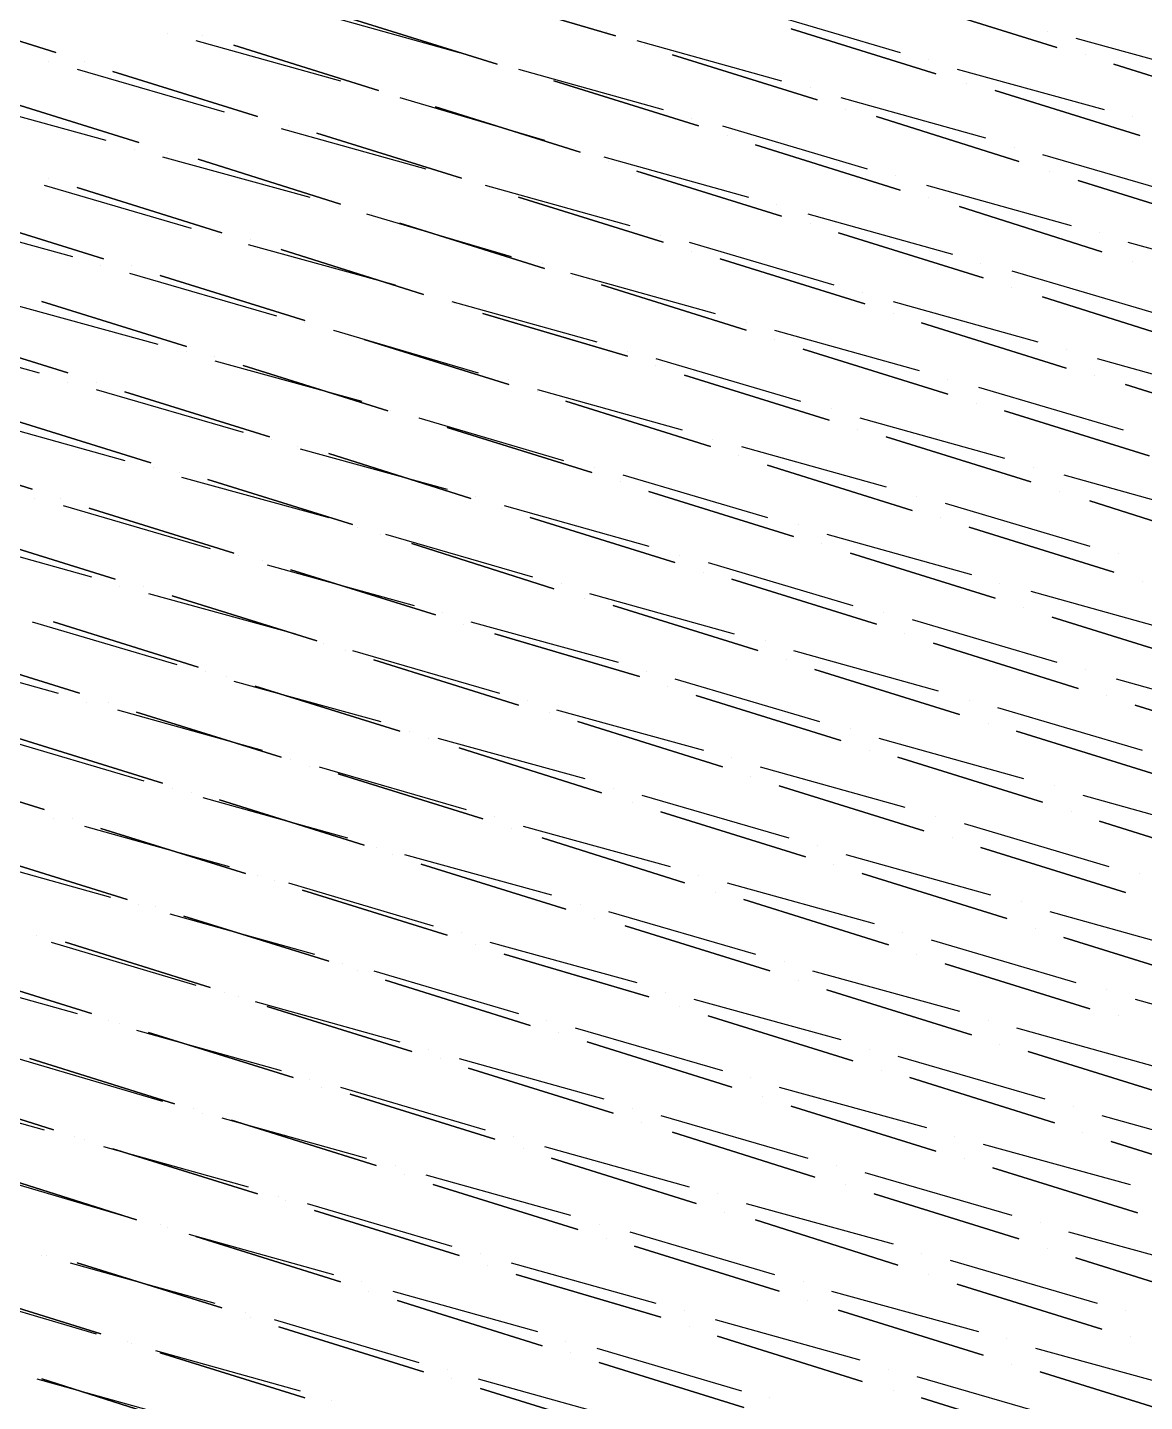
# Model space of a CAD drawing. Header units: millimetres. Extents: x -5841 to 140562, y 1006 to 102310.
# Drawn here: x 103289 to 103788, y 38359 to 38971 of the extents above; entities that cross this region are included whole.
import ezdxf

# ---------------------------------------------------------------- set-up
doc = ezdxf.new("R2010")
doc.units = ezdxf.units.MM
doc.header["$LTSCALE"] = 10
doc.layers.add('PDF18_1_DRAWING', color=7, linetype='Continuous', true_color=0x5cb800)
doc.layers.add('PDF18_KD - WALL - LOADBEARING', color=7, linetype='Continuous', true_color=0xc0ab87)

msp = doc.modelspace()

# ---------------------------------------------------------------- linework, layer by layer
at = {"layer": 'PDF18_1_DRAWING', "lineweight": 25}
for points in [[(103551.59268, 38967.67749), (103487.03599, 38986.727)], [(103301.83234, 38960.26934), (103237.27564, 38980.37716)], [(103748.4377, 38962.38595), (103683.881, 38982.49378)], [(103498.67736, 38954.97781), (103434.12066, 38975.08563)], [(103694.46407, 38950.74458), (103629.90737, 38970.85241)], [(103445.76203, 38943.33644), (103381.20533, 38963.44426)], [(103641.54874, 38939.10321), (103576.99204, 38959.21103)], [(103838.39376, 38934.86998), (103773.83706, 38954.97781)], [(103391.7884, 38931.69506), (103327.2317, 38951.80289)], [(103588.63341, 38927.46184), (103524.07671, 38947.56966)], [(103785.47843, 38923.22861), (103720.92173, 38943.33644)], [(103338.87307, 38920.05369), (103274.31637, 38940.16152)], [(103535.71809, 38915.82047), (103471.16139, 38935.92829)], [(103731.5048, 38911.58724), (103668.0064, 38931.69506)], [(103482.80276, 38904.17909), (103418.24606, 38924.28692)], [(103678.58947, 38898.88756), (103614.03277, 38918.99538)], [(103428.82913, 38892.53772), (103365.33073, 38912.64555)], [(103625.67414, 38887.24619), (103561.11744, 38907.35401)], [(103375.9138, 38879.83804), (103311.3571, 38899.94587)], [(103822.51916, 38883.01296), (103757.96246, 38903.12079)], [(103572.75881, 38875.60482), (103508.20212, 38895.71264)], [(103322.99847, 38868.19667), (103258.44177, 38888.3045)], [(103768.54552, 38871.37159), (103705.04713, 38891.47941)], [(103519.84349, 38863.96344), (103455.28679, 38884.07127)], [(103715.6302, 38859.73022), (103651.0735, 38879.83804)], [(103465.86985, 38852.32207), (103402.37146, 38872.4299)], [(103662.71487, 38848.08885), (103598.15817, 38868.19667)], [(103412.95453, 38840.6807), (103348.39783, 38860.78853)], [(103609.79954, 38836.44748), (103545.24284, 38856.5553)], [(103360.0392, 38829.03933), (103295.4825, 38849.14715)], [(103805.58625, 38831.15594), (103742.08786, 38851.26377)], [(103556.88422, 38824.8061), (103492.32752, 38843.85562)], [(103307.12387, 38817.39796), (103242.56718, 38837.50578)], [(103752.67093, 38819.51457), (103688.11423, 38839.62239)], [(103503.96889, 38812.10642), (103439.41219, 38832.21425)], [(103699.7556, 38807.8732), (103635.1989, 38827.98102)], [(103449.99526, 38800.46505), (103385.43856, 38820.57288)], [(103646.84027, 38796.23183), (103582.28357, 38816.33965)], [(103397.07993, 38788.82368), (103332.52323, 38808.93151)], [(103843.68529, 38791.9986), (103779.12859, 38812.10642)], [(103593.92495, 38784.59045), (103529.36825, 38804.69828)], [(103789.71165, 38780.35723), (103725.15496, 38800.46505)], [(103344.1646, 38777.18231), (103279.6079, 38797.29013)], [(103541.00962, 38772.94908), (103476.45292, 38793.05691)], [(103736.79633, 38768.71586), (103672.23963, 38788.82368)], [(103291.24928, 38765.54094), (103226.69258, 38785.64876)], [(103487.03599, 38761.30771), (103423.53759, 38781.41554)], [(103683.881, 38756.01618), (103619.3243, 38776.124)], [(103434.12066, 38749.66634), (103369.56396, 38769.77416)], [(103630.96567, 38744.37481), (103566.40898, 38764.48263)], [(103381.20533, 38736.96666), (103316.64863, 38757.07448)], [(103826.75238, 38740.14158), (103763.25399, 38760.2494)], [(103578.05035, 38732.73343), (103513.49365, 38752.84126)], [(103328.29001, 38725.32529), (103263.73331, 38745.43311)], [(103773.83706, 38728.50021), (103709.28036, 38748.60803)], [(103524.07671, 38721.09206), (103460.57832, 38741.19989)], [(103720.92173, 38716.85884), (103656.36503, 38736.96666)], [(103471.16139, 38709.45069), (103406.60469, 38729.55851)], [(103668.0064, 38705.21746), (103603.4497, 38725.32529)], [(103418.24606, 38697.80932), (103353.68936, 38717.91714)], [(103615.09108, 38693.57609), (103550.53438, 38713.68392)], [(103810.87779, 38688.28456), (103746.32109, 38708.39238)], [(103365.33073, 38686.16795), (103300.77404, 38706.27577)], [(103562.17575, 38681.93472), (103497.61905, 38700.98424)], [(103757.96246, 38676.64319), (103693.40576, 38696.75101)], [(103312.41541, 38674.52658), (103247.85871, 38694.6344)], [(103508.20212, 38669.23504), (103443.64542, 38689.34287)], [(103705.04713, 38665.00182), (103640.49043, 38685.10964)], [(103455.28679, 38657.59367), (103390.73009, 38677.70149)], [(103652.13181, 38653.36044), (103587.57511, 38673.46827)], [(103402.37146, 38645.9523), (103337.81476, 38666.06012)], [(103847.91851, 38649.12722), (103783.36182, 38669.23504)], [(103599.21648, 38641.71907), (103534.65978, 38661.8269)], [(103349.45614, 38634.31093), (103284.89944, 38654.41875)], [(103795.00319, 38637.48585), (103730.44649, 38657.59367)], [(103545.24284, 38630.0777), (103481.74445, 38650.18552)], [(103296.54081, 38622.66955), (103231.98411, 38642.77738)], [(103742.08786, 38625.84447), (103677.53116, 38645.9523)], [(103492.32752, 38618.43633), (103427.77082, 38638.54415)], [(103689.17253, 38613.1448), (103624.61584, 38633.25262)], [(103439.41219, 38606.79496), (103374.85549, 38626.90278)], [(103636.25721, 38601.50342), (103571.70051, 38621.61125)], [(103832.04392, 38597.2702), (103767.48722, 38617.37802)], [(103386.49686, 38594.09528), (103321.94017, 38614.2031)], [(103582.28357, 38589.86205), (103518.78518, 38609.96988)], [(103779.12859, 38585.62883), (103714.57189, 38605.73665)], [(103333.58154, 38582.45391), (103269.02484, 38602.56173)], [(103529.36825, 38578.22068), (103464.81155, 38598.3285)], [(103726.21326, 38573.98745), (103661.65656, 38594.09528)], [(103476.45292, 38566.57931), (103411.89622, 38586.68713)], [(103673.29794, 38562.34608), (103608.74124, 38582.45391)], [(103423.53759, 38554.93794), (103358.98089, 38575.04576)], [(103620.38261, 38550.70471), (103555.82591, 38570.81253)], [(103370.62227, 38543.29656), (103306.06557, 38563.40439)], [(103816.16932, 38545.41318), (103751.61262, 38565.521)], [(103566.40898, 38539.06334), (103501.85228, 38558.11286)], [(103317.70694, 38531.65519), (103253.15024, 38551.76302)], [(103763.25399, 38533.77181), (103698.69729, 38553.87963)], [(103513.49365, 38526.36366), (103448.93695, 38546.47148)], [(103710.33866, 38522.13043), (103645.78197, 38542.23826)], [(103460.57832, 38514.72229), (103396.02162, 38534.83011)], [(103657.42334, 38510.48906), (103592.86664, 38530.59689)], [(103407.663, 38503.08092), (103343.1063, 38523.18874)], [(103603.4497, 38498.84769), (103538.89301, 38518.95551)], [(103800.29472, 38494.61446), (103735.73802, 38514.72229)], [(103354.74767, 38491.43954), (103290.19097, 38511.54737)], [(103550.53438, 38487.20632), (103485.97768, 38507.31414)], [(103300.77404, 38479.79817), (103237.27564, 38499.906)], [(103747.37939, 38482.97309), (103682.82269, 38503.08092)], [(103497.61905, 38475.56495), (103433.06235, 38495.67277)], [(103694.46407, 38470.27341), (103629.90737, 38490.38124)], [(103444.70372, 38463.92357), (103380.14703, 38484.0314)], [(103640.49043, 38458.63204), (103576.99204, 38478.73987)], [(103391.7884, 38451.2239), (103327.2317, 38471.33172)], [(103837.33545, 38454.39882), (103772.77875, 38474.50664)], [(103587.57511, 38446.99067), (103523.01841, 38467.09849)], [(103337.81476, 38439.58252), (103274.31637, 38459.69035)], [(103784.42012, 38442.75744), (103719.86342, 38462.86527)], [(103534.65978, 38435.3493), (103470.10308, 38455.45712)], [(103731.5048, 38431.11607), (103666.9481, 38451.2239)], [(103481.74445, 38423.70793), (103417.18775, 38443.81575)], [(103677.53116, 38419.4747), (103614.03277, 38439.58252)], [(103428.82913, 38412.06655), (103364.27243, 38432.17438)], [(103624.61584, 38407.83333), (103560.05914, 38427.94115)], [(103375.9138, 38400.42518), (103311.3571, 38420.53301)], [(103821.46085, 38402.5418), (103756.90415, 38422.64962)], [(103571.70051, 38396.19196), (103507.14381, 38415.24147)], [(103321.94017, 38388.78381), (103257.38347, 38408.89163)], [(103768.54552, 38390.90042), (103703.98883, 38411.00825)], [(103518.78518, 38383.49228), (103454.22848, 38403.6001)], [(103715.6302, 38379.25905), (103651.0735, 38399.36688)], [(103465.86985, 38371.85091), (103401.31316, 38391.95873)], [(103661.65656, 38367.61768), (103597.09987, 38387.7255)], [(103412.95453, 38360.20953), (103348.39783, 38380.31736)], [(103608.74124, 38355.97631), (103544.18454, 38376.08413)], [(103805.58625, 38351.74308), (103741.02955, 38371.85091)], [(103358.98089, 38348.56816), (103295.4825, 38368.67599)], [(103555.82591, 38344.33494), (103491.26921, 38364.44276)], [(103752.67093, 38340.10171), (103688.11423, 38360.20953)]]:
    msp.add_lwpolyline(points, close=True, dxfattribs=at)
for points in [[(103487.03599, 38986.727), (103551.59268, 38967.67749)], [(103237.27564, 38980.37716), (103301.83234, 38960.26934)], [(103417.18775, 38978.26055), (103481.74445, 38960.26934)], [(103614.03277, 38979.31886), (103678.58947, 38960.26934)], [(103683.881, 38982.49378), (103748.4377, 38962.38595)], [(103434.12066, 38975.08563), (103498.67736, 38954.97781)], [(103351.57275, 38968.73579), (103351.57275, 38968.73579)], [(103364.27243, 38965.56087), (103428.82913, 38947.56966)], [(103367.44735, 38967.67749), (103367.44735, 38967.67749)], [(103367.44735, 38967.67749), (103367.44735, 38967.67749)], [(103367.44735, 38967.67749), (103367.44735, 38967.67749)], [(103547.35946, 38969.7941), (103547.35946, 38969.7941)], [(103561.11744, 38965.56087), (103625.67414, 38947.56966)], [(103629.90737, 38970.85241), (103694.46407, 38950.74458)], [(103744.20447, 38969.7941), (103744.20447, 38969.7941)], [(103756.90415, 38966.61918), (103822.51916, 38948.62797)], [(103381.20533, 38963.44426), (103445.76203, 38943.33644)], [(103564.29236, 38963.44426), (103564.29236, 38963.44426)], [(103564.29236, 38963.44426), (103564.29236, 38963.44426)], [(103564.29236, 38963.44426), (103564.29236, 38963.44426)], [(103298.65742, 38956.03611), (103298.65742, 38956.03611)], [(103314.53202, 38956.03611), (103314.53202, 38956.03611)], [(103314.53202, 38956.03611), (103314.53202, 38956.03611)], [(103314.53202, 38956.03611), (103314.53202, 38956.03611)], [(103495.50244, 38957.09442), (103495.50244, 38957.09442)], [(103576.99204, 38959.21103), (103641.54874, 38939.10321)], [(103691.28915, 38957.09442), (103691.28915, 38957.09442)], [(103761.13738, 38959.21103), (103761.13738, 38959.21103)], [(103761.13738, 38959.21103), (103761.13738, 38959.21103)], [(103761.13738, 38959.21103), (103761.13738, 38959.21103)], [(103773.83706, 38954.97781), (103838.39376, 38934.86998)], [(103311.3571, 38952.86119), (103376.97211, 38933.81168)], [(103327.2317, 38951.80289), (103391.7884, 38931.69506)], [(103508.20212, 38952.86119), (103572.75881, 38934.86998)], [(103511.37704, 38951.80289), (103511.37704, 38951.80289)], [(103511.37704, 38951.80289), (103511.37704, 38951.80289)], [(103511.37704, 38951.80289), (103511.37704, 38951.80289)], [(103524.07671, 38947.56966), (103588.63341, 38927.46184)], [(103703.98883, 38952.86119), (103769.60383, 38934.86998)], [(103442.58711, 38943.33644), (103442.58711, 38943.33644)], [(103638.37382, 38944.39474), (103638.37382, 38944.39474)], [(103708.22205, 38946.51135), (103708.22205, 38946.51135)], [(103708.22205, 38946.51135), (103708.22205, 38946.51135)], [(103708.22205, 38946.51135), (103708.22205, 38946.51135)], [(103720.92173, 38943.33644), (103785.47843, 38923.22861)], [(103258.44177, 38939.10321), (103324.05678, 38921.112)], [(103274.31637, 38940.16152), (103338.87307, 38920.05369)], [(103455.28679, 38940.16152), (103519.84349, 38921.112)], [(103458.46171, 38940.16152), (103458.46171, 38940.16152)], [(103458.46171, 38940.16152), (103458.46171, 38940.16152)], [(103458.46171, 38940.16152), (103458.46171, 38940.16152)], [(103471.16139, 38935.92829), (103535.71809, 38915.82047)], [(103652.13181, 38940.16152), (103716.6885, 38922.1703)], [(103654.24842, 38934.86998), (103654.24842, 38934.86998)], [(103654.24842, 38934.86998), (103654.24842, 38934.86998)], [(103654.24842, 38934.86998), (103654.24842, 38934.86998)], [(103389.67178, 38930.63676), (103389.67178, 38930.63676)], [(103585.45849, 38930.63676), (103585.45849, 38930.63676)], [(103668.0064, 38931.69506), (103731.5048, 38911.58724)], [(103782.30351, 38931.69506), (103782.30351, 38931.69506)], [(103402.37146, 38926.40353), (103466.92816, 38908.41232)], [(103405.54638, 38927.46184), (103405.54638, 38927.46184)], [(103405.54638, 38927.46184), (103405.54638, 38927.46184)], [(103405.54638, 38927.46184), (103405.54638, 38927.46184)], [(103418.24606, 38924.28692), (103482.80276, 38904.17909)], [(103599.21648, 38927.46184), (103663.77318, 38908.41232)], [(103601.33309, 38923.22861), (103601.33309, 38923.22861)], [(103601.33309, 38923.22861), (103601.33309, 38923.22861)], [(103601.33309, 38923.22861), (103601.33309, 38923.22861)], [(103336.75646, 38916.87877), (103336.75646, 38916.87877)], [(103533.60147, 38917.93708), (103533.60147, 38917.93708)], [(103614.03277, 38918.99538), (103678.58947, 38898.88756)], [(103729.38818, 38917.93708), (103729.38818, 38917.93708)], [(103349.45614, 38913.70385), (103415.07114, 38895.71264)], [(103351.57275, 38915.82047), (103351.57275, 38915.82047)], [(103351.57275, 38915.82047), (103351.57275, 38915.82047)], [(103351.57275, 38915.82047), (103351.57275, 38915.82047)], [(103365.33073, 38912.64555), (103428.82913, 38892.53772)], [(103546.30115, 38913.70385), (103610.85785, 38895.71264)], [(103548.41776, 38911.58724), (103548.41776, 38911.58724)], [(103548.41776, 38911.58724), (103548.41776, 38911.58724)], [(103548.41776, 38911.58724), (103548.41776, 38911.58724)], [(103742.08786, 38914.76216), (103807.70287, 38895.71264)], [(103298.65742, 38904.17909), (103298.65742, 38904.17909)], [(103298.65742, 38904.17909), (103298.65742, 38904.17909)], [(103298.65742, 38904.17909), (103298.65742, 38904.17909)], [(103480.68615, 38904.17909), (103480.68615, 38904.17909)], [(103561.11744, 38907.35401), (103625.67414, 38887.24619)], [(103676.47286, 38905.2374), (103676.47286, 38905.2374)], [(103745.26278, 38907.35401), (103745.26278, 38907.35401)], [(103745.26278, 38907.35401), (103745.26278, 38907.35401)], [(103745.26278, 38907.35401), (103745.26278, 38907.35401)], [(103296.54081, 38901.00417), (103362.15581, 38881.95466)], [(103311.3571, 38899.94587), (103375.9138, 38879.83804)], [(103493.38582, 38901.00417), (103557.94252, 38883.01296)], [(103495.50244, 38899.94587), (103495.50244, 38899.94587)], [(103495.50244, 38899.94587), (103495.50244, 38899.94587)], [(103495.50244, 38899.94587), (103495.50244, 38899.94587)], [(103690.23084, 38901.00417), (103754.78754, 38883.01296)], [(103757.96246, 38903.12079), (103822.51916, 38883.01296)], [(103508.20212, 38895.71264), (103572.75881, 38875.60482)], [(103623.55753, 38892.53772), (103623.55753, 38892.53772)], [(103691.28915, 38895.71264), (103691.28915, 38895.71264)], [(103691.28915, 38895.71264), (103691.28915, 38895.71264)], [(103691.28915, 38895.71264), (103691.28915, 38895.71264)], [(103243.62548, 38887.24619), (103309.24049, 38869.25498)], [(103258.44177, 38888.3045), (103322.99847, 38868.19667)], [(103427.77082, 38891.47941), (103427.77082, 38891.47941)], [(103440.4705, 38888.3045), (103505.0272, 38869.25498)], [(103442.58711, 38888.3045), (103442.58711, 38888.3045)], [(103442.58711, 38888.3045), (103442.58711, 38888.3045)], [(103442.58711, 38888.3045), (103442.58711, 38888.3045)], [(103637.31551, 38888.3045), (103701.87221, 38870.31328)], [(103705.04713, 38891.47941), (103768.54552, 38871.37159)], [(103455.28679, 38884.07127), (103519.84349, 38863.96344)], [(103638.37382, 38884.07127), (103638.37382, 38884.07127)], [(103638.37382, 38884.07127), (103638.37382, 38884.07127)], [(103638.37382, 38884.07127), (103638.37382, 38884.07127)], [(103651.0735, 38879.83804), (103715.6302, 38859.73022)], [(103767.48722, 38879.83804), (103767.48722, 38879.83804)], [(103374.85549, 38878.77974), (103374.85549, 38878.77974)], [(103387.55517, 38874.54651), (103453.17018, 38856.5553)], [(103388.61348, 38876.66312), (103388.61348, 38876.66312)], [(103388.61348, 38876.66312), (103388.61348, 38876.66312)], [(103388.61348, 38876.66312), (103388.61348, 38876.66312)], [(103571.70051, 38878.77974), (103571.70051, 38878.77974)], [(103584.40019, 38875.60482), (103648.95689, 38856.5553)], [(103780.1869, 38875.60482), (103845.8019, 38857.61361)], [(103402.37146, 38872.4299), (103465.86985, 38852.32207)], [(103585.45849, 38871.37159), (103585.45849, 38871.37159)], [(103585.45849, 38871.37159), (103585.45849, 38871.37159)], [(103585.45849, 38871.37159), (103585.45849, 38871.37159)], [(103598.15817, 38868.19667), (103662.71487, 38848.08885)], [(103321.94017, 38865.02175), (103321.94017, 38865.02175)], [(103334.63984, 38861.84683), (103400.25485, 38842.79731)], [(103335.69815, 38865.02175), (103335.69815, 38865.02175)], [(103335.69815, 38865.02175), (103335.69815, 38865.02175)], [(103335.69815, 38865.02175), (103335.69815, 38865.02175)], [(103518.78518, 38866.08006), (103518.78518, 38866.08006)], [(103531.48486, 38861.84683), (103596.04156, 38843.85562)], [(103714.57189, 38866.08006), (103714.57189, 38866.08006)], [(103728.32988, 38862.90514), (103792.88657, 38843.85562)], [(103782.30351, 38867.13836), (103782.30351, 38867.13836)], [(103782.30351, 38867.13836), (103782.30351, 38867.13836)], [(103782.30351, 38867.13836), (103782.30351, 38867.13836)], [(103348.39783, 38860.78853), (103412.95453, 38840.6807)], [(103532.54317, 38859.73022), (103532.54317, 38859.73022)], [(103532.54317, 38859.73022), (103532.54317, 38859.73022)], [(103532.54317, 38859.73022), (103532.54317, 38859.73022)], [(103545.24284, 38856.5553), (103609.79954, 38836.44748)], [(103728.32988, 38855.49699), (103728.32988, 38855.49699)], [(103728.32988, 38855.49699), (103728.32988, 38855.49699)], [(103728.32988, 38855.49699), (103728.32988, 38855.49699)], [(103295.4825, 38849.14715), (103360.0392, 38829.03933)], [(103465.86985, 38852.32207), (103465.86985, 38852.32207)], [(103478.56953, 38849.14715), (103543.12623, 38831.15594)], [(103661.65656, 38853.38038), (103661.65656, 38853.38038)], [(103675.41455, 38849.14715), (103739.97125, 38831.15594)], [(103742.08786, 38851.26377), (103805.58625, 38831.15594)], [(103281.72452, 38848.08885), (103347.33952, 38830.09764)], [(103479.62784, 38848.08885), (103479.62784, 38848.08885)], [(103479.62784, 38848.08885), (103479.62784, 38848.08885)], [(103479.62784, 38848.08885), (103479.62784, 38848.08885)], [(103492.32752, 38843.85562), (103556.88422, 38824.8061)], [(103675.41455, 38843.85562), (103675.41455, 38843.85562)], [(103675.41455, 38843.85562), (103675.41455, 38843.85562)], [(103675.41455, 38843.85562), (103675.41455, 38843.85562)], [(103242.56718, 38837.50578), (103307.12387, 38817.39796)], [(103412.95453, 38839.62239), (103412.95453, 38839.62239)], [(103609.79954, 38839.62239), (103609.79954, 38839.62239)], [(103688.11423, 38839.62239), (103752.67093, 38819.51457)], [(103229.8675, 38835.38917), (103294.4242, 38817.39796)], [(103425.65421, 38836.44748), (103490.21091, 38817.39796)], [(103425.65421, 38836.44748), (103425.65421, 38836.44748)], [(103425.65421, 38836.44748), (103425.65421, 38836.44748)], [(103425.65421, 38836.44748), (103425.65421, 38836.44748)], [(103439.41219, 38832.21425), (103503.96889, 38812.10642)], [(103622.49922, 38836.44748), (103687.05592, 38818.45626)], [(103622.49922, 38832.21425), (103622.49922, 38832.21425)], [(103622.49922, 38832.21425), (103622.49922, 38832.21425)], [(103622.49922, 38832.21425), (103622.49922, 38832.21425)], [(103360.0392, 38826.92272), (103360.0392, 38826.92272)], [(103372.73888, 38824.8061), (103372.73888, 38824.8061)], [(103372.73888, 38824.8061), (103372.73888, 38824.8061)], [(103372.73888, 38824.8061), (103372.73888, 38824.8061)], [(103556.88422, 38826.92272), (103556.88422, 38826.92272)], [(103635.1989, 38827.98102), (103699.7556, 38807.8732)], [(103752.67093, 38827.98102), (103752.67093, 38827.98102)], [(103372.73888, 38822.68949), (103438.35388, 38804.69828)], [(103385.43856, 38820.57288), (103449.99526, 38800.46505)], [(103569.5839, 38823.7478), (103634.14059, 38804.69828)], [(103569.5839, 38820.57288), (103569.5839, 38820.57288)], [(103569.5839, 38820.57288), (103569.5839, 38820.57288)], [(103569.5839, 38820.57288), (103569.5839, 38820.57288)], [(103766.42891, 38823.7478), (103830.98561, 38805.75659)], [(103307.12387, 38813.16473), (103307.12387, 38813.16473)], [(103319.82355, 38813.16473), (103319.82355, 38813.16473)], [(103319.82355, 38813.16473), (103319.82355, 38813.16473)], [(103319.82355, 38813.16473), (103319.82355, 38813.16473)], [(103503.96889, 38814.22304), (103503.96889, 38814.22304)], [(103582.28357, 38816.33965), (103646.84027, 38796.23183)], [(103699.7556, 38814.22304), (103699.7556, 38814.22304)], [(103765.3706, 38816.33965), (103765.3706, 38816.33965)], [(103765.3706, 38816.33965), (103765.3706, 38816.33965)], [(103765.3706, 38816.33965), (103765.3706, 38816.33965)], [(103319.82355, 38809.98981), (103385.43856, 38790.94029)], [(103332.52323, 38808.93151), (103397.07993, 38788.82368)], [(103516.66857, 38809.98981), (103581.22527, 38791.9986)], [(103516.66857, 38808.93151), (103516.66857, 38808.93151)], [(103516.66857, 38808.93151), (103516.66857, 38808.93151)], [(103516.66857, 38808.93151), (103516.66857, 38808.93151)], [(103713.51358, 38811.04812), (103778.07028, 38791.9986)], [(103779.12859, 38812.10642), (103843.68529, 38791.9986)], [(103451.05356, 38800.46505), (103451.05356, 38800.46505)], [(103529.36825, 38804.69828), (103593.92495, 38784.59045)], [(103647.89858, 38801.52336), (103647.89858, 38801.52336)], [(103712.45528, 38803.63997), (103712.45528, 38803.63997)], [(103712.45528, 38803.63997), (103712.45528, 38803.63997)], [(103712.45528, 38803.63997), (103712.45528, 38803.63997)], [(103725.15496, 38800.46505), (103789.71165, 38780.35723)], [(103267.96653, 38796.23183), (103332.52323, 38778.24062)], [(103279.6079, 38797.29013), (103344.1646, 38777.18231)], [(103463.75324, 38797.29013), (103528.30994, 38778.24062)], [(103463.75324, 38797.29013), (103463.75324, 38797.29013)], [(103463.75324, 38797.29013), (103463.75324, 38797.29013)], [(103463.75324, 38797.29013), (103463.75324, 38797.29013)], [(103660.59826, 38797.29013), (103725.15496, 38779.29892)], [(103398.13824, 38787.76537), (103398.13824, 38787.76537)], [(103476.45292, 38793.05691), (103541.00962, 38772.94908)], [(103594.98325, 38787.76537), (103594.98325, 38787.76537)], [(103659.53995, 38791.9986), (103659.53995, 38791.9986)], [(103659.53995, 38791.9986), (103659.53995, 38791.9986)], [(103659.53995, 38791.9986), (103659.53995, 38791.9986)], [(103672.23963, 38788.82368), (103736.79633, 38768.71586)], [(103226.69258, 38785.64876), (103291.24928, 38765.54094)], [(103409.77961, 38784.59045), (103409.77961, 38784.59045)], [(103409.77961, 38784.59045), (103409.77961, 38784.59045)], [(103409.77961, 38784.59045), (103409.77961, 38784.59045)], [(103410.83791, 38783.53215), (103476.45292, 38765.54094)], [(103607.68293, 38784.59045), (103672.23963, 38766.59924)], [(103423.53759, 38781.41554), (103487.03599, 38761.30771)], [(103606.62462, 38780.35723), (103606.62462, 38780.35723)], [(103606.62462, 38780.35723), (103606.62462, 38780.35723)], [(103606.62462, 38780.35723), (103606.62462, 38780.35723)], [(103619.3243, 38776.124), (103683.881, 38756.01618)], [(103345.22291, 38775.0657), (103345.22291, 38775.0657)], [(103356.86428, 38772.94908), (103356.86428, 38772.94908)], [(103356.86428, 38772.94908), (103356.86428, 38772.94908)], [(103356.86428, 38772.94908), (103356.86428, 38772.94908)], [(103357.92259, 38770.83247), (103423.53759, 38752.84126)], [(103369.56396, 38769.77416), (103434.12066, 38749.66634)], [(103542.06793, 38775.0657), (103542.06793, 38775.0657)], [(103554.7676, 38771.89078), (103619.3243, 38752.84126)], [(103737.85463, 38775.0657), (103737.85463, 38775.0657)], [(103751.61262, 38771.89078), (103816.16932, 38753.89957)], [(103553.7093, 38768.71586), (103553.7093, 38768.71586)], [(103553.7093, 38768.71586), (103553.7093, 38768.71586)], [(103553.7093, 38768.71586), (103553.7093, 38768.71586)], [(103566.40898, 38764.48263), (103630.96567, 38744.37481)], [(103749.49601, 38764.48263), (103749.49601, 38764.48263)], [(103749.49601, 38764.48263), (103749.49601, 38764.48263)], [(103749.49601, 38764.48263), (103749.49601, 38764.48263)], [(103292.30758, 38761.30771), (103292.30758, 38761.30771)], [(103303.94895, 38761.30771), (103303.94895, 38761.30771)], [(103303.94895, 38761.30771), (103303.94895, 38761.30771)], [(103303.94895, 38761.30771), (103303.94895, 38761.30771)], [(103305.00726, 38758.13279), (103370.62227, 38739.08327)], [(103316.64863, 38757.07448), (103381.20533, 38736.96666)], [(103489.1526, 38762.36602), (103489.1526, 38762.36602)], [(103500.79397, 38757.07448), (103500.79397, 38757.07448)], [(103500.79397, 38757.07448), (103500.79397, 38757.07448)], [(103500.79397, 38757.07448), (103500.79397, 38757.07448)], [(103501.85228, 38758.13279), (103566.40898, 38740.14158)], [(103685.99761, 38762.36602), (103685.99761, 38762.36602)], [(103698.69729, 38759.1911), (103763.25399, 38740.14158)], [(103763.25399, 38760.2494), (103826.75238, 38740.14158)], [(103513.49365, 38752.84126), (103578.05035, 38732.73343)], [(103696.58068, 38752.84126), (103696.58068, 38752.84126)], [(103696.58068, 38752.84126), (103696.58068, 38752.84126)], [(103696.58068, 38752.84126), (103696.58068, 38752.84126)], [(103263.73331, 38745.43311), (103328.29001, 38725.32529)], [(103436.23727, 38748.60803), (103436.23727, 38748.60803)], [(103446.82034, 38745.43311), (103446.82034, 38745.43311)], [(103446.82034, 38745.43311), (103446.82034, 38745.43311)], [(103446.82034, 38745.43311), (103446.82034, 38745.43311)], [(103448.93695, 38745.43311), (103514.55196, 38726.3836)], [(103633.08229, 38749.66634), (103633.08229, 38749.66634)], [(103645.78197, 38745.43311), (103710.33866, 38727.4419)], [(103709.28036, 38748.60803), (103773.83706, 38728.50021)], [(103253.15024, 38744.37481), (103317.70694, 38726.3836)], [(103460.57832, 38741.19989), (103524.07671, 38721.09206)], [(103643.66535, 38741.19989), (103643.66535, 38741.19989)], [(103643.66535, 38741.19989), (103643.66535, 38741.19989)], [(103643.66535, 38741.19989), (103643.66535, 38741.19989)], [(103383.32195, 38735.90835), (103383.32195, 38735.90835)], [(103393.90501, 38733.79174), (103393.90501, 38733.79174)], [(103393.90501, 38733.79174), (103393.90501, 38733.79174)], [(103393.90501, 38733.79174), (103393.90501, 38733.79174)], [(103580.16696, 38735.90835), (103580.16696, 38735.90835)], [(103592.86664, 38732.73343), (103657.42334, 38713.68392)], [(103656.36503, 38736.96666), (103720.92173, 38716.85884)], [(103775.95367, 38736.96666), (103775.95367, 38736.96666)], [(103396.02162, 38731.67513), (103461.63663, 38713.68392)], [(103406.60469, 38729.55851), (103471.16139, 38709.45069)], [(103590.75003, 38728.50021), (103590.75003, 38728.50021)], [(103590.75003, 38728.50021), (103590.75003, 38728.50021)], [(103590.75003, 38728.50021), (103590.75003, 38728.50021)], [(103330.40662, 38722.15037), (103330.40662, 38722.15037)], [(103340.98968, 38722.15037), (103340.98968, 38722.15037)], [(103340.98968, 38722.15037), (103340.98968, 38722.15037)], [(103340.98968, 38722.15037), (103340.98968, 38722.15037)], [(103527.25163, 38723.20868), (103527.25163, 38723.20868)], [(103603.4497, 38725.32529), (103668.0064, 38705.21746)], [(103723.03834, 38723.20868), (103723.03834, 38723.20868)], [(103786.53674, 38724.26698), (103786.53674, 38724.26698)], [(103786.53674, 38724.26698), (103786.53674, 38724.26698)], [(103786.53674, 38724.26698), (103786.53674, 38724.26698)], [(103343.1063, 38718.97545), (103408.7213, 38700.98424)], [(103353.68936, 38717.91714), (103418.24606, 38697.80932)], [(103537.8347, 38716.85884), (103537.8347, 38716.85884)], [(103537.8347, 38716.85884), (103537.8347, 38716.85884)], [(103537.8347, 38716.85884), (103537.8347, 38716.85884)], [(103539.95131, 38718.97545), (103604.50801, 38700.98424)], [(103736.79633, 38720.03376), (103801.35303, 38702.04254)], [(103474.33631, 38710.509), (103474.33631, 38710.509)], [(103550.53438, 38713.68392), (103615.09108, 38693.57609)], [(103671.18132, 38710.509), (103671.18132, 38710.509)], [(103733.62141, 38712.62561), (103733.62141, 38712.62561)], [(103733.62141, 38712.62561), (103733.62141, 38712.62561)], [(103733.62141, 38712.62561), (103733.62141, 38712.62561)], [(103746.32109, 38708.39238), (103810.87779, 38688.28456)], [(103291.24928, 38706.27577), (103355.80598, 38687.22625)], [(103300.77404, 38706.27577), (103365.33073, 38686.16795)], [(103483.86107, 38705.21746), (103483.86107, 38705.21746)], [(103483.86107, 38705.21746), (103483.86107, 38705.21746)], [(103483.86107, 38705.21746), (103483.86107, 38705.21746)], [(103487.03599, 38706.27577), (103552.65099, 38688.28456)], [(103683.881, 38707.33408), (103748.4377, 38688.28456)], [(103421.42098, 38696.75101), (103421.42098, 38696.75101)], [(103497.61905, 38700.98424), (103562.17575, 38681.93472)], [(103618.266, 38697.80932), (103618.266, 38697.80932)], [(103680.70608, 38700.98424), (103680.70608, 38700.98424)], [(103680.70608, 38700.98424), (103680.70608, 38700.98424)], [(103680.70608, 38700.98424), (103680.70608, 38700.98424)], [(103693.40576, 38696.75101), (103757.96246, 38676.64319)], [(103238.33395, 38692.51779), (103302.89065, 38674.52658)], [(103247.85871, 38694.6344), (103312.41541, 38674.52658)], [(103430.94574, 38693.57609), (103430.94574, 38693.57609)], [(103430.94574, 38693.57609), (103430.94574, 38693.57609)], [(103430.94574, 38693.57609), (103430.94574, 38693.57609)], [(103434.12066, 38693.57609), (103499.73566, 38674.52658)], [(103630.96567, 38693.57609), (103695.52237, 38675.58488)], [(103368.50565, 38684.05133), (103368.50565, 38684.05133)], [(103443.64542, 38689.34287), (103508.20212, 38669.23504)], [(103565.35067, 38684.05133), (103565.35067, 38684.05133)], [(103627.79075, 38689.34287), (103627.79075, 38689.34287)], [(103627.79075, 38689.34287), (103627.79075, 38689.34287)], [(103627.79075, 38689.34287), (103627.79075, 38689.34287)], [(103640.49043, 38685.10964), (103705.04713, 38665.00182)], [(103761.13738, 38685.10964), (103761.13738, 38685.10964)], [(103378.03041, 38681.93472), (103378.03041, 38681.93472)], [(103378.03041, 38681.93472), (103378.03041, 38681.93472)], [(103378.03041, 38681.93472), (103378.03041, 38681.93472)], [(103381.20533, 38679.81811), (103446.82034, 38661.8269)], [(103390.73009, 38677.70149), (103455.28679, 38657.59367)], [(103574.87543, 38677.70149), (103574.87543, 38677.70149)], [(103574.87543, 38677.70149), (103574.87543, 38677.70149)], [(103574.87543, 38677.70149), (103574.87543, 38677.70149)], [(103578.05035, 38680.87641), (103642.60705, 38661.8269)], [(103774.89536, 38680.87641), (103839.45206, 38662.8852)], [(103512.43534, 38671.35166), (103512.43534, 38671.35166)], [(103587.57511, 38673.46827), (103652.13181, 38653.36044)], [(103709.28036, 38671.35166), (103709.28036, 38671.35166)], [(103770.66214, 38673.46827), (103770.66214, 38673.46827)], [(103770.66214, 38673.46827), (103770.66214, 38673.46827)], [(103770.66214, 38673.46827), (103770.66214, 38673.46827)], [(103315.59033, 38670.29335), (103315.59033, 38670.29335)], [(103325.11509, 38670.29335), (103325.11509, 38670.29335)], [(103325.11509, 38670.29335), (103325.11509, 38670.29335)], [(103325.11509, 38670.29335), (103325.11509, 38670.29335)], [(103329.34831, 38667.11843), (103393.90501, 38649.12722)], [(103337.81476, 38666.06012), (103402.37146, 38645.9523)], [(103521.9601, 38666.06012), (103521.9601, 38666.06012)], [(103521.9601, 38666.06012), (103521.9601, 38666.06012)], [(103521.9601, 38666.06012), (103521.9601, 38666.06012)], [(103525.13502, 38667.11843), (103590.75003, 38649.12722)], [(103721.98004, 38668.17674), (103786.53674, 38649.12722)], [(103783.36182, 38669.23504), (103847.91851, 38649.12722)], [(103534.65978, 38661.8269), (103599.21648, 38641.71907)], [(103717.74681, 38660.76859), (103717.74681, 38660.76859)], [(103717.74681, 38660.76859), (103717.74681, 38660.76859)], [(103717.74681, 38660.76859), (103717.74681, 38660.76859)], [(103276.43298, 38654.41875), (103340.98968, 38635.36923)], [(103284.89944, 38654.41875), (103349.45614, 38634.31093)], [(103459.52002, 38657.59367), (103459.52002, 38657.59367)], [(103467.98647, 38654.41875), (103467.98647, 38654.41875)], [(103467.98647, 38654.41875), (103467.98647, 38654.41875)], [(103467.98647, 38654.41875), (103467.98647, 38654.41875)], [(103472.21969, 38654.41875), (103537.8347, 38636.42754)], [(103656.36503, 38658.65198), (103656.36503, 38658.65198)], [(103669.06471, 38654.41875), (103733.62141, 38636.42754)], [(103730.44649, 38657.59367), (103795.00319, 38637.48585)], [(103481.74445, 38650.18552), (103545.24284, 38630.0777)], [(103664.83148, 38649.12722), (103664.83148, 38649.12722)], [(103664.83148, 38649.12722), (103664.83148, 38649.12722)], [(103664.83148, 38649.12722), (103664.83148, 38649.12722)], [(103231.98411, 38642.77738), (103296.54081, 38622.66955)], [(103406.60469, 38644.89399), (103406.60469, 38644.89399)], [(103415.07114, 38641.71907), (103415.07114, 38641.71907)], [(103415.07114, 38641.71907), (103415.07114, 38641.71907)], [(103415.07114, 38641.71907), (103415.07114, 38641.71907)], [(103419.30437, 38641.71907), (103484.91937, 38622.66955)], [(103603.4497, 38645.9523), (103603.4497, 38645.9523)], [(103616.14938, 38641.71907), (103680.70608, 38623.72786)], [(103677.53116, 38645.9523), (103742.08786, 38625.84447)], [(103427.77082, 38638.54415), (103492.32752, 38618.43633)], [(103611.91616, 38637.48585), (103611.91616, 38637.48585)], [(103611.91616, 38637.48585), (103611.91616, 38637.48585)], [(103611.91616, 38637.48585), (103611.91616, 38637.48585)], [(103353.68936, 38632.19431), (103353.68936, 38632.19431)], [(103362.15581, 38630.0777), (103362.15581, 38630.0777)], [(103362.15581, 38630.0777), (103362.15581, 38630.0777)], [(103362.15581, 38630.0777), (103362.15581, 38630.0777)], [(103550.53438, 38632.19431), (103550.53438, 38632.19431)], [(103563.23406, 38629.01939), (103628.84906, 38609.96988)], [(103624.61584, 38633.25262), (103689.17253, 38613.1448)], [(103747.37939, 38633.25262), (103747.37939, 38633.25262)], [(103760.07907, 38629.01939), (103824.63577, 38611.02818)], [(103367.44735, 38627.96109), (103432.00405, 38609.96988)], [(103374.85549, 38626.90278), (103439.41219, 38606.79496)], [(103559.00083, 38625.84447), (103559.00083, 38625.84447)], [(103559.00083, 38625.84447), (103559.00083, 38625.84447)], [(103559.00083, 38625.84447), (103559.00083, 38625.84447)], [(103300.77404, 38618.43633), (103300.77404, 38618.43633)], [(103309.24049, 38618.43633), (103309.24049, 38618.43633)], [(103309.24049, 38618.43633), (103309.24049, 38618.43633)], [(103309.24049, 38618.43633), (103309.24049, 38618.43633)], [(103497.61905, 38619.49464), (103497.61905, 38619.49464)], [(103571.70051, 38621.61125), (103636.25721, 38601.50342)], [(103694.46407, 38619.49464), (103694.46407, 38619.49464)], [(103707.16374, 38616.31972), (103771.72044, 38597.2702)], [(103754.78754, 38621.61125), (103754.78754, 38621.61125)], [(103754.78754, 38621.61125), (103754.78754, 38621.61125)], [(103754.78754, 38621.61125), (103754.78754, 38621.61125)], [(103767.48722, 38617.37802), (103832.04392, 38597.2702)], [(103314.53202, 38615.26141), (103379.08872, 38597.2702)], [(103321.94017, 38614.2031), (103386.49686, 38594.09528)], [(103505.0272, 38614.2031), (103505.0272, 38614.2031)], [(103505.0272, 38614.2031), (103505.0272, 38614.2031)], [(103505.0272, 38614.2031), (103505.0272, 38614.2031)], [(103510.31873, 38615.26141), (103575.93373, 38597.2702)], [(103444.70372, 38605.73665), (103444.70372, 38605.73665)], [(103518.78518, 38609.96988), (103582.28357, 38589.86205)], [(103641.54874, 38606.79496), (103641.54874, 38606.79496)], [(103701.87221, 38609.96988), (103701.87221, 38609.96988)], [(103701.87221, 38609.96988), (103701.87221, 38609.96988)], [(103701.87221, 38609.96988), (103701.87221, 38609.96988)], [(103714.57189, 38605.73665), (103779.12859, 38585.62883)], [(103261.61669, 38601.50342), (103326.17339, 38583.51221)], [(103269.02484, 38602.56173), (103333.58154, 38582.45391)], [(103452.11187, 38602.56173), (103452.11187, 38602.56173)], [(103452.11187, 38602.56173), (103452.11187, 38602.56173)], [(103452.11187, 38602.56173), (103452.11187, 38602.56173)], [(103457.4034, 38602.56173), (103523.01841, 38584.57052)], [(103464.81155, 38598.3285), (103529.36825, 38578.22068)], [(103648.95689, 38598.3285), (103648.95689, 38598.3285)], [(103648.95689, 38598.3285), (103648.95689, 38598.3285)], [(103648.95689, 38598.3285), (103648.95689, 38598.3285)], [(103654.24842, 38602.56173), (103718.80512, 38584.57052)], [(103391.7884, 38593.03697), (103391.7884, 38593.03697)], [(103588.63341, 38593.03697), (103588.63341, 38593.03697)], [(103661.65656, 38594.09528), (103726.21326, 38573.98745)], [(103785.47843, 38594.09528), (103785.47843, 38594.09528)], [(103399.19654, 38590.92036), (103399.19654, 38590.92036)], [(103399.19654, 38590.92036), (103399.19654, 38590.92036)], [(103399.19654, 38590.92036), (103399.19654, 38590.92036)], [(103405.54638, 38589.86205), (103470.10308, 38570.81253)], [(103411.89622, 38586.68713), (103476.45292, 38566.57931)], [(103596.04156, 38585.62883), (103596.04156, 38585.62883)], [(103596.04156, 38585.62883), (103596.04156, 38585.62883)], [(103596.04156, 38585.62883), (103596.04156, 38585.62883)], [(103601.33309, 38589.86205), (103666.9481, 38571.87084)], [(103338.87307, 38580.33729), (103338.87307, 38580.33729)], [(103535.71809, 38580.33729), (103535.71809, 38580.33729)], [(103608.74124, 38582.45391), (103673.29794, 38562.34608)], [(103732.5631, 38581.3956), (103732.5631, 38581.3956)], [(103346.28122, 38579.27899), (103346.28122, 38579.27899)], [(103346.28122, 38579.27899), (103346.28122, 38579.27899)], [(103346.28122, 38579.27899), (103346.28122, 38579.27899)], [(103352.63106, 38576.10407), (103417.18775, 38558.11286)], [(103358.98089, 38575.04576), (103423.53759, 38554.93794)], [(103542.06793, 38573.98745), (103542.06793, 38573.98745)], [(103542.06793, 38573.98745), (103542.06793, 38573.98745)], [(103542.06793, 38573.98745), (103542.06793, 38573.98745)], [(103548.41776, 38577.16237), (103614.03277, 38558.11286)], [(103745.26278, 38577.16237), (103809.81948, 38559.17116)], [(103482.80276, 38567.63761), (103482.80276, 38567.63761)], [(103555.82591, 38570.81253), (103620.38261, 38550.70471)], [(103679.64778, 38567.63761), (103679.64778, 38567.63761)], [(103738.91294, 38569.75423), (103738.91294, 38569.75423)], [(103738.91294, 38569.75423), (103738.91294, 38569.75423)], [(103738.91294, 38569.75423), (103738.91294, 38569.75423)], [(103293.36589, 38566.57931), (103293.36589, 38566.57931)], [(103293.36589, 38566.57931), (103293.36589, 38566.57931)], [(103293.36589, 38566.57931), (103293.36589, 38566.57931)], [(103299.71573, 38563.40439), (103364.27243, 38544.35487)], [(103306.06557, 38563.40439), (103370.62227, 38543.29656)], [(103489.1526, 38562.34608), (103489.1526, 38562.34608)], [(103489.1526, 38562.34608), (103489.1526, 38562.34608)], [(103489.1526, 38562.34608), (103489.1526, 38562.34608)], [(103495.50244, 38563.40439), (103561.11744, 38545.41318)], [(103692.34745, 38564.4627), (103756.90415, 38545.41318)], [(103751.61262, 38565.521), (103816.16932, 38545.41318)], [(103501.85228, 38558.11286), (103566.40898, 38539.06334)], [(103626.73245, 38554.93794), (103626.73245, 38554.93794)], [(103685.99761, 38558.11286), (103685.99761, 38558.11286)], [(103685.99761, 38558.11286), (103685.99761, 38558.11286)], [(103685.99761, 38558.11286), (103685.99761, 38558.11286)], [(103246.8004, 38549.6464), (103311.3571, 38531.65519)], [(103253.15024, 38551.76302), (103317.70694, 38531.65519)], [(103429.88743, 38553.87963), (103429.88743, 38553.87963)], [(103436.23727, 38550.70471), (103436.23727, 38550.70471)], [(103436.23727, 38550.70471), (103436.23727, 38550.70471)], [(103436.23727, 38550.70471), (103436.23727, 38550.70471)], [(103443.64542, 38550.70471), (103508.20212, 38531.65519)], [(103639.43213, 38550.70471), (103705.04713, 38532.7135)], [(103698.69729, 38553.87963), (103763.25399, 38533.77181)], [(103448.93695, 38546.47148), (103513.49365, 38526.36366)], [(103633.08229, 38546.47148), (103633.08229, 38546.47148)], [(103633.08229, 38546.47148), (103633.08229, 38546.47148)], [(103633.08229, 38546.47148), (103633.08229, 38546.47148)], [(103376.97211, 38541.17995), (103376.97211, 38541.17995)], [(103383.32195, 38539.06334), (103383.32195, 38539.06334)], [(103383.32195, 38539.06334), (103383.32195, 38539.06334)], [(103383.32195, 38539.06334), (103383.32195, 38539.06334)], [(103390.73009, 38536.94673), (103455.28679, 38518.95551)], [(103573.81712, 38541.17995), (103573.81712, 38541.17995)], [(103586.5168, 38538.00503), (103652.13181, 38520.01382)], [(103645.78197, 38542.23826), (103710.33866, 38522.13043)], [(103770.66214, 38542.23826), (103770.66214, 38542.23826)], [(103783.36182, 38538.00503), (103847.91851, 38520.01382)], [(103396.02162, 38534.83011), (103460.57832, 38514.72229)], [(103580.16696, 38534.83011), (103580.16696, 38534.83011)], [(103580.16696, 38534.83011), (103580.16696, 38534.83011)], [(103580.16696, 38534.83011), (103580.16696, 38534.83011)], [(103592.86664, 38530.59689), (103657.42334, 38510.48906)], [(103775.95367, 38530.59689), (103775.95367, 38530.59689)], [(103775.95367, 38530.59689), (103775.95367, 38530.59689)], [(103775.95367, 38530.59689), (103775.95367, 38530.59689)], [(103325.11509, 38528.48027), (103325.11509, 38528.48027)], [(103330.40662, 38527.42197), (103330.40662, 38527.42197)], [(103330.40662, 38527.42197), (103330.40662, 38527.42197)], [(103330.40662, 38527.42197), (103330.40662, 38527.42197)], [(103337.81476, 38524.24705), (103402.37146, 38506.25584)], [(103520.90179, 38528.48027), (103520.90179, 38528.48027)], [(103533.60147, 38525.30535), (103599.21648, 38506.25584)], [(103717.74681, 38528.48027), (103717.74681, 38528.48027)], [(103730.44649, 38525.30535), (103795.00319, 38507.31414)], [(103343.1063, 38523.18874), (103407.663, 38503.08092)], [(103526.19333, 38523.18874), (103526.19333, 38523.18874)], [(103526.19333, 38523.18874), (103526.19333, 38523.18874)], [(103526.19333, 38523.18874), (103526.19333, 38523.18874)], [(103538.89301, 38518.95551), (103603.4497, 38498.84769)], [(103467.98647, 38515.78059), (103467.98647, 38515.78059)], [(103664.83148, 38515.78059), (103664.83148, 38515.78059)], [(103677.53116, 38512.60568), (103743.14617, 38493.55616)], [(103723.03834, 38517.89721), (103723.03834, 38517.89721)], [(103723.03834, 38517.89721), (103723.03834, 38517.89721)], [(103723.03834, 38517.89721), (103723.03834, 38517.89721)], [(103735.73802, 38514.72229), (103800.29472, 38494.61446)], [(103284.89944, 38511.54737), (103349.45614, 38492.49785)], [(103290.19097, 38511.54737), (103354.74767, 38491.43954)], [(103473.278, 38511.54737), (103473.278, 38511.54737)], [(103473.278, 38511.54737), (103473.278, 38511.54737)], [(103473.278, 38511.54737), (103473.278, 38511.54737)], [(103481.74445, 38511.54737), (103546.30115, 38493.55616)], [(103485.97768, 38507.31414), (103550.53438, 38487.20632)], [(103670.12302, 38506.25584), (103670.12302, 38506.25584)], [(103670.12302, 38506.25584), (103670.12302, 38506.25584)], [(103670.12302, 38506.25584), (103670.12302, 38506.25584)], [(103237.27564, 38499.906), (103300.77404, 38479.79817)], [(103415.07114, 38502.02261), (103415.07114, 38502.02261)], [(103611.91616, 38503.08092), (103611.91616, 38503.08092)], [(103682.82269, 38503.08092), (103747.37939, 38482.97309)], [(103231.98411, 38497.78938), (103296.54081, 38479.79817)], [(103420.36267, 38498.84769), (103420.36267, 38498.84769)], [(103420.36267, 38498.84769), (103420.36267, 38498.84769)], [(103420.36267, 38498.84769), (103420.36267, 38498.84769)], [(103428.82913, 38498.84769), (103493.38582, 38479.79817)], [(103433.06235, 38495.67277), (103497.61905, 38475.56495)], [(103617.20769, 38494.61446), (103617.20769, 38494.61446)], [(103617.20769, 38494.61446), (103617.20769, 38494.61446)], [(103617.20769, 38494.61446), (103617.20769, 38494.61446)], [(103624.61584, 38498.84769), (103690.23084, 38480.85648)], [(103363.21412, 38489.32293), (103363.21412, 38489.32293)], [(103559.00083, 38489.32293), (103559.00083, 38489.32293)], [(103629.90737, 38490.38124), (103694.46407, 38470.27341)], [(103755.84585, 38490.38124), (103755.84585, 38490.38124)], [(103367.44735, 38487.20632), (103367.44735, 38487.20632)], [(103367.44735, 38487.20632), (103367.44735, 38487.20632)], [(103367.44735, 38487.20632), (103367.44735, 38487.20632)], [(103375.9138, 38485.08971), (103440.4705, 38467.09849)], [(103380.14703, 38484.0314), (103444.70372, 38463.92357)], [(103563.23406, 38482.97309), (103563.23406, 38482.97309)], [(103563.23406, 38482.97309), (103563.23406, 38482.97309)], [(103563.23406, 38482.97309), (103563.23406, 38482.97309)], [(103571.70051, 38486.14801), (103637.31551, 38467.09849)], [(103768.54552, 38486.14801), (103833.10222, 38468.1568)], [(103310.29879, 38476.62325), (103310.29879, 38476.62325)], [(103314.53202, 38475.56495), (103314.53202, 38475.56495)], [(103314.53202, 38475.56495), (103314.53202, 38475.56495)], [(103314.53202, 38475.56495), (103314.53202, 38475.56495)], [(103506.0855, 38476.62325), (103506.0855, 38476.62325)], [(103576.99204, 38478.73987), (103640.49043, 38458.63204)], [(103702.93052, 38476.62325), (103702.93052, 38476.62325)], [(103760.07907, 38478.73987), (103760.07907, 38478.73987)], [(103760.07907, 38478.73987), (103760.07907, 38478.73987)], [(103760.07907, 38478.73987), (103760.07907, 38478.73987)], [(103322.99847, 38472.39003), (103387.55517, 38454.39882)], [(103327.2317, 38471.33172), (103391.7884, 38451.2239)], [(103510.31873, 38471.33172), (103510.31873, 38471.33172)], [(103510.31873, 38471.33172), (103510.31873, 38471.33172)], [(103510.31873, 38471.33172), (103510.31873, 38471.33172)], [(103519.84349, 38472.39003), (103584.40019, 38454.39882)], [(103715.6302, 38473.44833), (103781.2452, 38455.45712)], [(103772.77875, 38474.50664), (103837.33545, 38454.39882)], [(103453.17018, 38463.92357), (103453.17018, 38463.92357)], [(103523.01841, 38467.09849), (103587.57511, 38446.99067)], [(103650.01519, 38463.92357), (103650.01519, 38463.92357)], [(103707.16374, 38467.09849), (103707.16374, 38467.09849)], [(103707.16374, 38467.09849), (103707.16374, 38467.09849)], [(103707.16374, 38467.09849), (103707.16374, 38467.09849)], [(103270.08315, 38459.69035), (103334.63984, 38440.64083)], [(103274.31637, 38459.69035), (103337.81476, 38439.58252)], [(103457.4034, 38459.69035), (103457.4034, 38459.69035)], [(103457.4034, 38459.69035), (103457.4034, 38459.69035)], [(103457.4034, 38459.69035), (103457.4034, 38459.69035)], [(103466.92816, 38459.69035), (103531.48486, 38441.69914)], [(103662.71487, 38460.74865), (103728.32988, 38441.69914)], [(103719.86342, 38462.86527), (103784.42012, 38442.75744)], [(103470.10308, 38455.45712), (103534.65978, 38435.3493)], [(103597.09987, 38451.2239), (103597.09987, 38451.2239)], [(103654.24842, 38455.45712), (103654.24842, 38455.45712)], [(103654.24842, 38455.45712), (103654.24842, 38455.45712)], [(103654.24842, 38455.45712), (103654.24842, 38455.45712)], [(103666.9481, 38451.2239), (103731.5048, 38431.11607)], [(103401.31316, 38450.16559), (103401.31316, 38450.16559)], [(103404.48808, 38448.04898), (103404.48808, 38448.04898)], [(103404.48808, 38448.04898), (103404.48808, 38448.04898)], [(103404.48808, 38448.04898), (103404.48808, 38448.04898)], [(103414.01283, 38446.99067), (103478.56953, 38427.94115)], [(103609.79954, 38446.99067), (103675.41455, 38428.99946)], [(103417.18775, 38443.81575), (103481.74445, 38423.70793)], [(103600.27478, 38442.75744), (103600.27478, 38442.75744)], [(103600.27478, 38442.75744), (103600.27478, 38442.75744)], [(103600.27478, 38442.75744), (103600.27478, 38442.75744)], [(103614.03277, 38439.58252), (103677.53116, 38419.4747)], [(103741.02955, 38438.52422), (103741.02955, 38438.52422)], [(103348.39783, 38437.46591), (103348.39783, 38437.46591)], [(103351.57275, 38436.4076), (103351.57275, 38436.4076)], [(103351.57275, 38436.4076), (103351.57275, 38436.4076)], [(103351.57275, 38436.4076), (103351.57275, 38436.4076)], [(103361.09751, 38433.23268), (103425.65421, 38415.24147)], [(103544.18454, 38437.46591), (103544.18454, 38437.46591)], [(103557.94252, 38434.29099), (103622.49922, 38415.24147)], [(103753.72923, 38434.29099), (103819.34424, 38416.29978)], [(103364.27243, 38432.17438), (103428.82913, 38412.06655)], [(103547.35946, 38431.11607), (103547.35946, 38431.11607)], [(103547.35946, 38431.11607), (103547.35946, 38431.11607)], [(103547.35946, 38431.11607), (103547.35946, 38431.11607)], [(103560.05914, 38427.94115), (103624.61584, 38407.83333)], [(103744.20447, 38426.88285), (103744.20447, 38426.88285)], [(103744.20447, 38426.88285), (103744.20447, 38426.88285)], [(103744.20447, 38426.88285), (103744.20447, 38426.88285)], [(103295.4825, 38423.70793), (103295.4825, 38423.70793)], [(103297.59912, 38423.70793), (103297.59912, 38423.70793)], [(103297.59912, 38423.70793), (103297.59912, 38423.70793)], [(103297.59912, 38423.70793), (103297.59912, 38423.70793)], [(103308.18218, 38420.53301), (103372.73888, 38402.5418)], [(103311.3571, 38420.53301), (103375.9138, 38400.42518)], [(103491.26921, 38424.76623), (103491.26921, 38424.76623)], [(103505.0272, 38420.53301), (103569.5839, 38402.5418)], [(103688.11423, 38424.76623), (103688.11423, 38424.76623)], [(103700.81391, 38421.59131), (103766.42891, 38402.5418)], [(103756.90415, 38422.64962), (103821.46085, 38402.5418)], [(103494.44413, 38419.4747), (103494.44413, 38419.4747)], [(103494.44413, 38419.4747), (103494.44413, 38419.4747)], [(103494.44413, 38419.4747), (103494.44413, 38419.4747)], [(103507.14381, 38415.24147), (103571.70051, 38396.19196)], [(103691.28915, 38415.24147), (103691.28915, 38415.24147)], [(103691.28915, 38415.24147), (103691.28915, 38415.24147)], [(103691.28915, 38415.24147), (103691.28915, 38415.24147)], [(103255.26685, 38407.83333), (103319.82355, 38388.78381)], [(103257.38347, 38408.89163), (103321.94017, 38388.78381)], [(103438.35388, 38412.06655), (103438.35388, 38412.06655)], [(103441.5288, 38407.83333), (103441.5288, 38407.83333)], [(103441.5288, 38407.83333), (103441.5288, 38407.83333)], [(103441.5288, 38407.83333), (103441.5288, 38407.83333)], [(103452.11187, 38407.83333), (103516.66857, 38389.84212)], [(103635.1989, 38412.06655), (103635.1989, 38412.06655)], [(103647.89858, 38407.83333), (103713.51358, 38389.84212)], [(103703.98883, 38411.00825), (103768.54552, 38390.90042)], [(103454.22848, 38403.6001), (103518.78518, 38383.49228)], [(103637.31551, 38403.6001), (103637.31551, 38403.6001)], [(103637.31551, 38403.6001), (103637.31551, 38403.6001)], [(103637.31551, 38403.6001), (103637.31551, 38403.6001)], [(103386.49686, 38398.30857), (103386.49686, 38398.30857)], [(103388.61348, 38396.19196), (103388.61348, 38396.19196)], [(103388.61348, 38396.19196), (103388.61348, 38396.19196)], [(103388.61348, 38396.19196), (103388.61348, 38396.19196)], [(103582.28357, 38399.36688), (103582.28357, 38399.36688)], [(103651.0735, 38399.36688), (103715.6302, 38379.25905)], [(103779.12859, 38399.36688), (103779.12859, 38399.36688)], [(103399.19654, 38395.13365), (103463.75324, 38376.08413)], [(103401.31316, 38391.95873), (103465.86985, 38371.85091)], [(103584.40019, 38391.95873), (103584.40019, 38391.95873)], [(103584.40019, 38391.95873), (103584.40019, 38391.95873)], [(103584.40019, 38391.95873), (103584.40019, 38391.95873)], [(103596.04156, 38395.13365), (103660.59826, 38377.14244)], [(103333.58154, 38385.60889), (103333.58154, 38385.60889)], [(103335.69815, 38384.55058), (103335.69815, 38384.55058)], [(103335.69815, 38384.55058), (103335.69815, 38384.55058)], [(103335.69815, 38384.55058), (103335.69815, 38384.55058)], [(103529.36825, 38385.60889), (103529.36825, 38385.60889)], [(103597.09987, 38387.7255), (103661.65656, 38367.61768)], [(103726.21326, 38386.6672), (103726.21326, 38386.6672)], [(103781.2452, 38387.7255), (103781.2452, 38387.7255)], [(103781.2452, 38387.7255), (103781.2452, 38387.7255)], [(103781.2452, 38387.7255), (103781.2452, 38387.7255)], [(103346.28122, 38381.37566), (103410.83791, 38363.38445)], [(103348.39783, 38380.31736), (103412.95453, 38360.20953)], [(103531.48486, 38380.31736), (103531.48486, 38380.31736)], [(103531.48486, 38380.31736), (103531.48486, 38380.31736)], [(103531.48486, 38380.31736), (103531.48486, 38380.31736)], [(103543.12623, 38382.43397), (103607.68293, 38363.38445)], [(103738.91294, 38382.43397), (103804.52795, 38364.44276)], [(103476.45292, 38372.90921), (103476.45292, 38372.90921)], [(103544.18454, 38376.08413), (103608.74124, 38355.97631)], [(103673.29794, 38372.90921), (103673.29794, 38372.90921)], [(103728.32988, 38375.02583), (103728.32988, 38375.02583)], [(103728.32988, 38375.02583), (103728.32988, 38375.02583)], [(103728.32988, 38375.02583), (103728.32988, 38375.02583)], [(103741.02955, 38371.85091), (103805.58625, 38351.74308)], [(103293.36589, 38368.67599), (103357.92259, 38350.68478)], [(103295.4825, 38368.67599), (103358.98089, 38348.56816)], [(103478.56953, 38368.67599), (103478.56953, 38368.67599)], [(103478.56953, 38368.67599), (103478.56953, 38368.67599)], [(103478.56953, 38368.67599), (103478.56953, 38368.67599)], [(103490.21091, 38368.67599), (103554.7676, 38350.68478)], [(103685.99761, 38369.73429), (103751.61262, 38350.68478)], [(103424.5959, 38359.15123), (103424.5959, 38359.15123)], [(103491.26921, 38364.44276), (103555.82591, 38344.33494)], [(103620.38261, 38360.20953), (103620.38261, 38360.20953)], [(103675.41455, 38363.38445), (103675.41455, 38363.38445)], [(103675.41455, 38363.38445), (103675.41455, 38363.38445)], [(103675.41455, 38363.38445), (103675.41455, 38363.38445)], [(103688.11423, 38360.20953), (103752.67093, 38340.10171)]]:
    msp.add_lwpolyline(points, dxfattribs=at)
at = {"layer": 'PDF18_KD - WALL - LOADBEARING', "color": 0, "true_color": 0xfdfce3, "transparency": 33554559}
for points in [[(102889.09279, 38467.09849), (96092.64822, 38467.09849), (103640.49043, 37115.64105)], [(96092.64822, 38467.09849), (103640.49043, 37115.64105), (96206.94533, 37115.64105)]]:
    msp.add_solid(points, dxfattribs=at)

doc.saveas('drawing.dxf')
